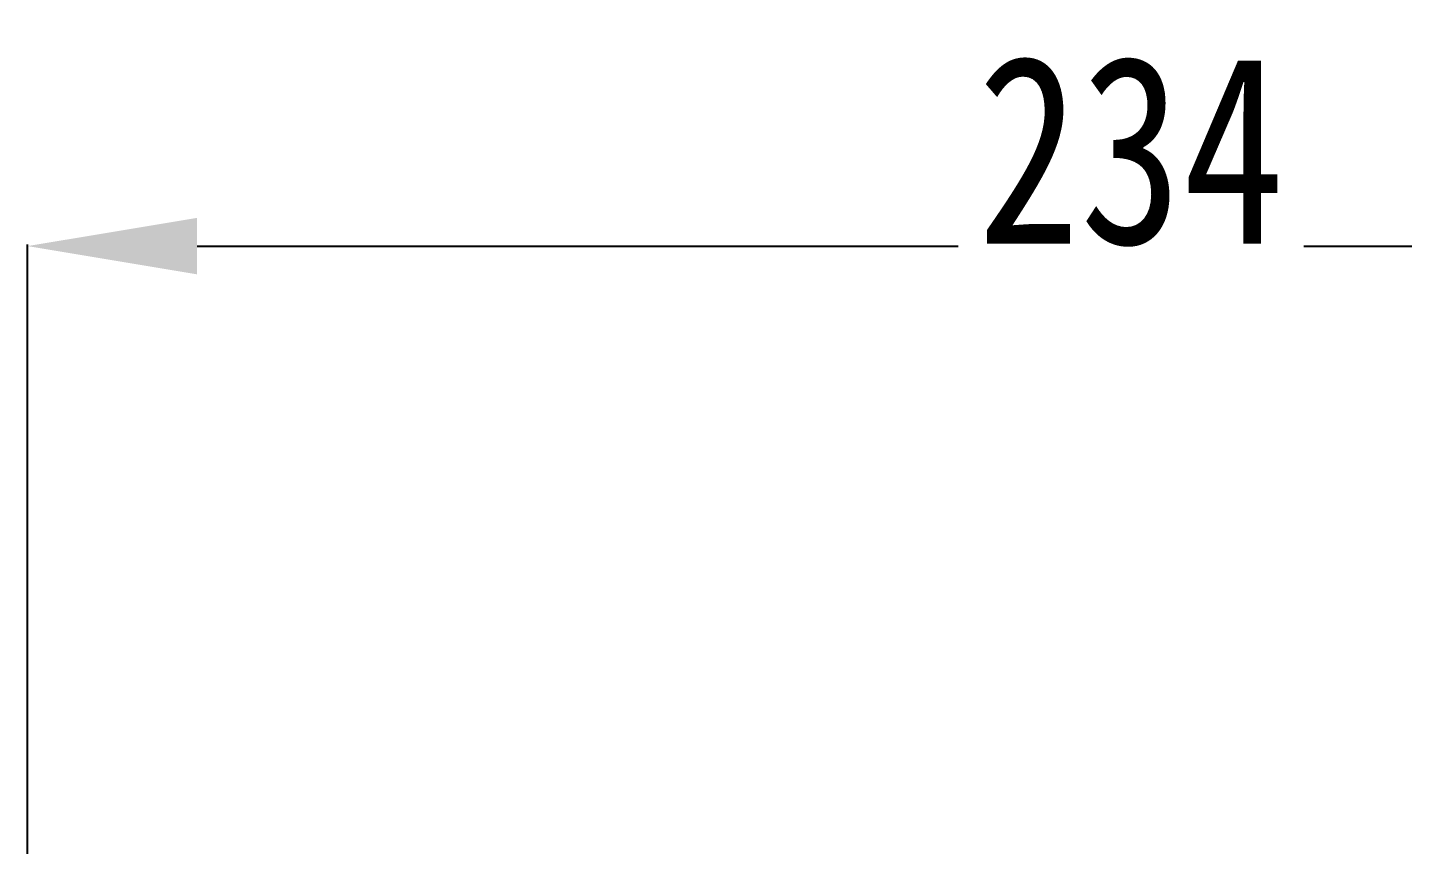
# Model space of a CAD drawing. Header units: millimetres. Extents: x 11 to 411, y 3 to 626.
# Drawn here: x 176.7 to 322.6, y 539.3 to 626.1 of the extents above; entities that cross this region are included whole.
import ezdxf

# ---------------------------------------------------------------- set-up
doc = ezdxf.new("R2010")
doc.units = ezdxf.units.MM
doc.layers.add('尺寸线层', color=3, linetype='Continuous', lineweight=18)
doc.styles.add('HZ', font='', dxfattribs={"width": 0.8})
doc.styles.get('HZ').set_extended_font_data('宋体')
doc.dimstyles.new('JP20', dxfattribs={"dimtxt": 20, "dimasz": 18, "dimexe": 0.18, "dimexo": 0.0625, "dimgap": 0.09, "dimtad": 1, "dimdec": 1, "dimzin": 12, "dimdsep": 46, "dimtxsty": 'HZ', "dimcen": 0.09, "dimdle": 36, "dimclrd": 136, "dimclre": 4, "dimclrt": 6, "dimadec": 0, "dimazin": 0, "dimtfac": 1, "dimtdec": 1, "dimtmove": 0, "dimatfit": 3, "dimfxl": 1, "dimtolj": 1, "dimarcsym": 0})

# ---------------------------------------------------------------- blocks, each defined once
blk = doc.blocks.new('*X9')
at = {"layer": 'Defpoints', "color": 0}
for p in [(410.94, 602.85), (176.74, 482.13), (410.94, 482.13)]:
    blk.add_point(p, dxfattribs=at)
at = {"layer": '尺寸线层', "color": 4, "linetype": 'Continuous', "lineweight": -2}
for p, q in [((176.74, 482.19), (176.74, 603.03)), ((410.94, 482.19), (410.94, 603.03))]:
    blk.add_line(p, q, dxfattribs=at)
at = {"layer": '尺寸线层', "color": 136, "linetype": 'Continuous', "lineweight": -2}
blk.add_line((194.74, 602.85), (392.94, 602.85), dxfattribs=at)
at = {"layer": '尺寸线层', "color": 136}
for points in [[(194.74, 605.85), (194.74, 599.85), (176.74, 602.85)], [(392.94, 599.85), (392.94, 605.85), (410.94, 602.85)]]:
    blk.add_solid(points, dxfattribs=at)
at = {"layer": '尺寸线层', "color": 6, "insert": (293.84, 612.94), "char_height": 20, "attachment_point": 5, "style": 'HZ', "bg_fill": 3, "box_fill_scale": 1.1, "bg_fill_color": 256, "bg_fill_true_color": 13158600, "bg_fill_transparency": 0}
blk.add_mtext('\\A1;234', dxfattribs=at)

msp = doc.modelspace()

# ---------------------------------------------------------------- dimensions: what is measured, and where the dimension line sits
at = {"layer": '尺寸线层', "color": 0}
dim = msp.add_linear_dim(base=(410.94, 602.85), p1=(176.74, 482.13), p2=(410.94, 482.13), dimstyle='JP20', override={"dimscale": 1, "dimdec": 0, "dimsah": 1, "dimtfill": 1, "dimtzin": 8}, dxfattribs=at)
dim.commit()
dim.dimension.update_dxf_attribs({"geometry": '*X9', "text_midpoint": (293.84, 612.94)})

doc.saveas('drawing.dxf')
